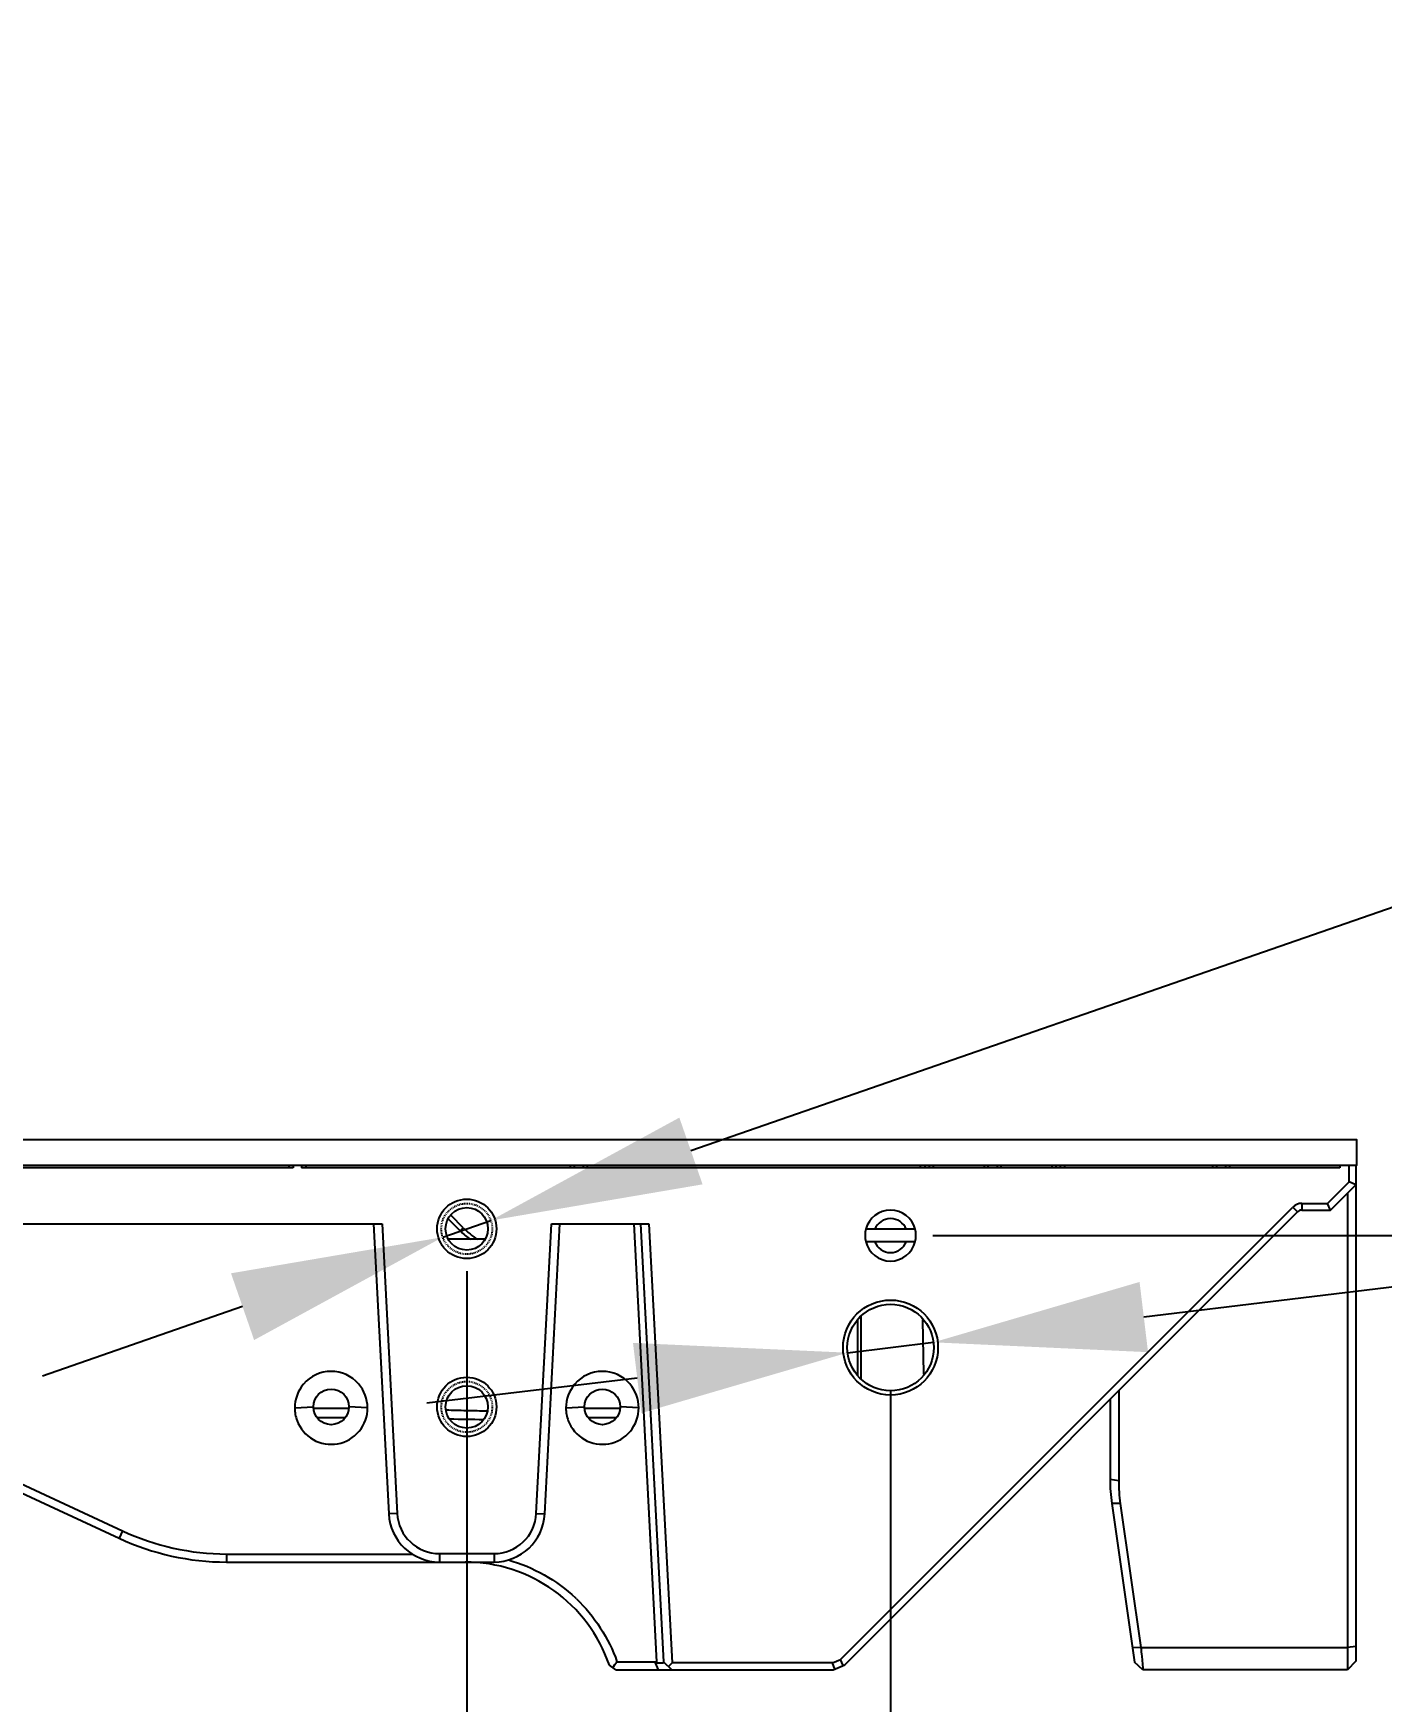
# Model space of a CAD drawing. Header units: millimetres. Extents: x -1070 to 42146, y 1440 to 12921.
# Drawn here: x 5955.6 to 6114.7, y 2554.3 to 2751.1 of the extents above; entities that cross this region are included whole.
import ezdxf

# ---------------------------------------------------------------- set-up
doc = ezdxf.new("R2010")
doc.units = ezdxf.units.MM
doc.linetypes.add('HIDDEN', pattern=[0.2, 0.1, -0.1])
for name, color, linetype in [('DIM', 4, 'Continuous'), ('DW-PLUS-XIANGTI实线CONTINUOUS', 7, 'Continuous'), ('DW-PLUS-XIANGTI隐藏线HIDDEN', 7, 'Continuous'), ('HOLDER-001实线CONTINUOUS', 7, 'Continuous')]:
    doc.layers.add(name, color=color, linetype=linetype)
doc.styles.get("Standard").update_dxf_attribs({"font": 'arial.ttf'})
doc.dimstyles.new('ISO-200', dxfattribs={"dimtxt": 30, "dimasz": 25, "dimexe": 1.25, "dimexo": 5, "dimgap": 5, "dimtad": 1, "dimtoh": 1, "dimdec": 1, "dimdsep": 46, "dimtxsty": 'Standard', "dimcen": 2.5, "dimadec": 0, "dimazin": 0, "dimtfac": 1, "dimtdec": 1, "dimtmove": 0, "dimatfit": 3, "dimfxl": 1, "dimarcsym": 0})

# ---------------------------------------------------------------- blocks, each defined once
blk = doc.blocks.new('*D122')
at = {"layer": 'Defpoints', "color": 0, "transparency": 16777216}
for p in [(5716.76, 2610.11), (6006.76, 2610.11), (6006.76, 2488.45)]:
    blk.add_point(p, dxfattribs=at)
at = {"layer": 'DIM', "color": 0, "lineweight": -2, "transparency": 16777216}
for p, q in [((5716.76, 2605.11), (5716.76, 2487.2)), ((6006.76, 2605.11), (6006.76, 2487.2)), ((5741.76, 2488.45), (5981.76, 2488.45))]:
    blk.add_line(p, q, dxfattribs=at)
at = {"layer": 'DIM', "color": 0, "transparency": 16777216}
for points in [[(5741.76, 2492.61), (5741.76, 2484.28), (5716.76, 2488.45)], [(5981.76, 2492.61), (5981.76, 2484.28), (6006.76, 2488.45)]]:
    blk.add_solid(points, dxfattribs=at)
at = {"layer": 'DIM', "color": 0, "lineweight": -3, "transparency": 16777216, "insert": (5860.79, 2512.87), "char_height": 30, "attachment_point": 5}
blk.add_mtext('290 [11 3/8"]', dxfattribs=at)
blk = doc.blocks.new('*D123')
at = {"layer": 'Defpoints', "color": 0, "transparency": 16777216}
for p in [(5666.76, 2596.11), (6056.76, 2596.11), (6056.76, 2420.24)]:
    blk.add_point(p, dxfattribs=at)
at = {"layer": 'DIM', "color": 0, "lineweight": -2, "transparency": 16777216}
for p, q in [((5666.76, 2591.11), (5666.76, 2418.99)), ((6056.76, 2591.11), (6056.76, 2418.99)), ((5691.76, 2420.24), (6031.76, 2420.24))]:
    blk.add_line(p, q, dxfattribs=at)
at = {"layer": 'DIM', "color": 0, "transparency": 16777216}
for points in [[(5691.76, 2424.41), (5691.76, 2416.08), (5666.76, 2420.24)], [(6031.76, 2424.41), (6031.76, 2416.08), (6056.76, 2420.24)]]:
    blk.add_solid(points, dxfattribs=at)
at = {"layer": 'DIM', "color": 0, "lineweight": -3, "transparency": 16777216, "insert": (5855.47, 2444.66), "char_height": 30, "attachment_point": 5}
blk.add_mtext('390 [1\'-3 3/8"]', dxfattribs=at)
blk = doc.blocks.new('*D126')
at = {"layer": 'Defpoints', "color": 0, "transparency": 16777216}
for p in [(6009.59, 2611.09), (6003.92, 2609.12)]:
    blk.add_point(p, dxfattribs=at)
at = {"layer": 'DIM', "color": 0, "lineweight": -2, "transparency": 16777216}
for p, q in [((6257.03, 2696.97), (6033.21, 2619.29)), ((6702.03, 2696.97), (6257.03, 2696.97)), ((6003.92, 2609.12), (6009.59, 2611.09)), ((5980.3, 2600.93), (5956.69, 2592.73))]:
    blk.add_line(p, q, dxfattribs=at)
at = {"layer": 'DIM', "color": 0, "transparency": 16777216}
for points in [[(6031.84, 2623.22), (6034.58, 2615.35), (6009.59, 2611.09)], [(5978.94, 2604.86), (5981.67, 2596.99), (6003.92, 2609.12)]]:
    blk.add_solid(points, dxfattribs=at)
at = {"layer": 'DIM', "color": 0, "lineweight": -3, "transparency": 16777216, "insert": (6482.03, 2721.97), "char_height": 30, "attachment_point": 5}
blk.add_mtext('{\\fGulim|b0|i0|c134|p0;4-M6 through hole}', dxfattribs=at)
blk = doc.blocks.new('*D127')
at = {"layer": 'Defpoints', "color": 0, "transparency": 16777216}
for p in [(6051.69, 2595.5), (6061.82, 2596.72)]:
    blk.add_point(p, dxfattribs=at)
at = {"layer": 'DIM', "color": 0, "lineweight": -2, "transparency": 16777216}
for p, q in [((6291.47, 2624.32), (6086.64, 2599.7)), ((6795.04, 2624.32), (6291.47, 2624.32)), ((6051.69, 2595.5), (6061.82, 2596.72)), ((6026.87, 2592.51), (6002.05, 2589.53))]:
    blk.add_line(p, q, dxfattribs=at)
at = {"layer": 'DIM', "color": 0, "transparency": 16777216}
for points in [[(6086.14, 2603.84), (6087.14, 2595.56), (6061.82, 2596.72)], [(6026.37, 2596.65), (6027.37, 2588.38), (6051.69, 2595.5)]]:
    blk.add_solid(points, dxfattribs=at)
at = {"layer": 'DIM', "color": 0, "lineweight": -3, "transparency": 16777216, "insert": (6545.76, 2649.32), "char_height": 30, "attachment_point": 5}
blk.add_mtext('{\\fGulim|b0|i0|c134|p0;2-\\fGulim|b0|i0|c0|p0;%%C\\fGulim|b0|i0|c134|p0;10.2 through hole}', dxfattribs=at)
blk = doc.blocks.new('*D133')
at = {"layer": 'Defpoints', "color": 0, "transparency": 16777216}
for p in [(6111.66, 2617.61), (6286.46, 2617.61), (6056.76, 2609.31)]:
    blk.add_point(p, dxfattribs=at)
at = {"layer": 'DIM', "color": 0, "lineweight": -2, "transparency": 16777216}
for p, q in [((6286.46, 2642.61), (6286.46, 2667.61)), ((6116.66, 2617.61), (6287.71, 2617.61)), ((6286.46, 2617.61), (6286.46, 2609.31)), ((6061.76, 2609.31), (6287.71, 2609.31)), ((6286.46, 2584.31), (6286.46, 2455.12)), ((6286.46, 2455.12), (6119.55, 2455.12))]:
    blk.add_line(p, q, dxfattribs=at)
at = {"layer": 'DIM', "color": 0, "transparency": 16777216}
for points in [[(6282.3, 2642.61), (6290.63, 2642.61), (6286.46, 2617.61)], [(6282.3, 2584.31), (6290.63, 2584.31), (6286.46, 2609.31)]]:
    blk.add_solid(points, dxfattribs=at)
at = {"layer": 'DIM', "color": 0, "lineweight": -3, "transparency": 16777216, "insert": (6200.51, 2479.54), "char_height": 30, "attachment_point": 5}
blk.add_mtext('8.3 [3/8"]', dxfattribs=at)

msp = doc.modelspace()

# ---------------------------------------------------------------- linework, layer by layer
at = {"color": 1, "lineweight": -3}
msp.add_lwpolyline([(5611.757, 2617.607), (6111.757, 2617.607), (6111.757, 2620.607), (5611.757, 2620.607)], close=True, dxfattribs=at)
at = {"layer": 'DW-PLUS-XIANGTI实线CONTINUOUS', "color": 7, "lineweight": -3}
for p, q in [((5986.257, 2617.307), (5863.257, 2617.307)), ((5985.757, 2617.607), (5985.757, 2617.307)), ((5985.757, 2617.607), (5987.757, 2617.607)), ((5986.257, 2617.607), (5986.257, 2617.307)), ((5987.257, 2617.607), (5987.257, 2617.307)), ((6109.757, 2617.307), (5987.257, 2617.307)), ((5987.757, 2617.607), (5987.757, 2617.307)), ((6018.96, 2617.607), (6020.96, 2617.607)), ((6018.96, 2617.607), (6018.96, 2617.307)), ((6019.429, 2617.607), (6019.429, 2617.307)), ((6020.491, 2617.607), (6020.491, 2617.307)), ((6020.96, 2617.607), (6020.96, 2617.307)), ((6060.288, 2617.607), (6061.804, 2617.607)), ((6060.305, 2617.307), (6060.305, 2617.607)), ((6060.804, 2617.607), (6060.804, 2617.307)), ((6061.305, 2617.607), (6061.305, 2617.307)), ((6061.805, 2617.607), (6061.805, 2617.307)), ((6067.788, 2617.607), (6069.788, 2617.607)), ((6067.788, 2617.607), (6067.788, 2617.307)), ((6068.257, 2617.607), (6068.257, 2617.307)), ((6069.319, 2617.607), (6069.319, 2617.307)), ((6069.788, 2617.607), (6069.788, 2617.307)), ((6075.771, 2617.607), (6075.771, 2617.307)), ((6075.772, 2617.607), (6077.288, 2617.607)), ((6076.271, 2617.607), (6076.271, 2617.307)), ((6076.772, 2617.607), (6076.772, 2617.307)), ((6077.271, 2617.607), (6077.271, 2617.307)), ((6094.757, 2617.607), (6096.757, 2617.607)), ((6094.757, 2617.607), (6094.757, 2617.307)), ((6095.225, 2617.607), (6095.225, 2617.307)), ((6096.288, 2617.607), (6096.288, 2617.307)), ((6096.757, 2617.607), (6096.757, 2617.307)), ((6109.757, 2617.607), (6111.657, 2617.607)), ((6109.757, 2617.607), (6109.757, 2617.307)), ((6110.857, 2615.638), (6110.857, 2617.607)), ((6111.657, 2617.607), (6111.657, 2559.107)), ((6108.325, 2613.107), (6110.857, 2615.638)), ((6108.657, 2612.307), (6111.657, 2615.307)), ((6111.657, 2615.307), (6110.857, 2615.638)), ((6105.279, 2613.107), (6108.325, 2613.107)), ((6105.279, 2613.107), (6105.279, 2612.307)), ((6108.657, 2612.307), (6108.325, 2613.107)), ((6110.657, 2614.307), (6110.657, 2558.107)), ((6005.974, 2609.882), (6004.572, 2611.284)), ((6006.328, 2610.236), (6004.899, 2611.664)), ((6050.858, 2559.307), (6104.218, 2612.668)), ((6051.355, 2558.673), (6104.784, 2612.102)), ((6104.218, 2612.668), (6104.784, 2612.102)), ((6105.279, 2612.307), (6108.657, 2612.307)), ((5874.255, 2610.707), (5996.758, 2610.707)), ((5995.757, 2610.707), (5997.55, 2576.493)), ((5996.758, 2610.707), (5998.548, 2576.545)), ((6004.578, 2608.907), (6008.935, 2608.907)), ((6005.974, 2609.882), (6006.328, 2610.236)), ((6014.965, 2576.545), (6016.755, 2610.707)), ((6015.964, 2576.493), (6017.757, 2610.707)), ((6016.755, 2610.707), (6028.258, 2610.707)), ((6026.456, 2610.707), (6029.163, 2559.055)), ((6027.257, 2610.707), (6029.964, 2559.055)), ((6028.258, 2610.707), (6030.973, 2558.907)), ((6052.915, 2592.753), (6052.915, 2599.461)), ((6053.257, 2599.784), (6053.257, 2592.43)), ((6060.677, 2592.97), (6060.584, 2599.382)), ((6082.657, 2589.975), (6082.657, 2580.528)), ((6083.675, 2590.993), (6083.675, 2580.395)), ((5986.457, 2588.992), (5988.657, 2589.107)), ((5992.857, 2588.899), (5988.657, 2588.899)), ((5992.402, 2587.829), (5989.114, 2587.829)), ((5995.056, 2588.992), (5992.856, 2589.107)), ((6018.457, 2588.992), (6020.657, 2589.107)), ((6024.857, 2588.899), (6020.657, 2588.899)), ((6024.403, 2587.83), (6021.113, 2587.83)), ((6027.056, 2588.992), (6024.856, 2589.107)), ((5953.123, 2579.496), (5965.729, 2573.618)), ((5953.545, 2580.35), (5966.152, 2574.472)), ((6083.675, 2580.395), (6082.657, 2580.528)), ((6083.866, 2577.711), (6082.858, 2577.7)), ((6082.858, 2577.7), (6085.532, 2558.982)), ((6083.866, 2577.711), (6086.294, 2560.715)), ((5998.548, 2576.545), (5997.55, 2576.493)), ((6014.965, 2576.545), (6015.964, 2576.493)), ((5966.152, 2574.472), (5965.729, 2573.618)), ((5978.408, 2571.755), (6000.305, 2571.755)), ((5978.408, 2571.755), (5978.408, 2570.807)), ((6003.542, 2571.807), (6009.972, 2571.807)), ((6003.542, 2571.807), (6003.542, 2570.807)), ((6009.972, 2571.807), (6009.972, 2570.807)), ((5978.408, 2570.807), (6009.972, 2570.807)), ((6086.294, 2560.715), (6085.286, 2560.704)), ((6086.294, 2560.715), (6110.657, 2560.715)), ((6111.657, 2560.846), (6110.657, 2560.715)), ((6024.338, 2558.107), (6023.581, 2558.647)), ((6024.338, 2558.107), (6049.989, 2558.107)), ((6024.48, 2559.055), (6029.163, 2559.055)), ((6029.163, 2559.055), (6029.02, 2558.905)), ((6029.02, 2558.905), (6029.964, 2558.905)), ((6029.395, 2558.107), (6029.02, 2558.905)), ((6029.964, 2559.055), (6030.962, 2558.107)), ((6030.973, 2558.907), (6030.568, 2558.481)), ((6049.892, 2558.907), (6030.973, 2558.907)), ((6049.892, 2558.907), (6050.858, 2559.307)), ((6050.189, 2558.19), (6049.892, 2558.907)), ((6049.989, 2558.107), (6051.355, 2558.673)), ((6051.155, 2558.59), (6050.858, 2559.307)), ((6086.54, 2558.107), (6085.532, 2558.982)), ((6086.39, 2559.695), (6086.522, 2558.297)), ((6086.522, 2558.297), (6086.54, 2558.107)), ((6110.657, 2558.107), (6086.54, 2558.107)), ((6111.657, 2559.107), (6110.657, 2558.107))]:
    msp.add_line(p, q, dxfattribs=at)
for centre, radius in [((6006.757, 2610.107), 3.5), ((6006.757, 2610.107), 2.5), ((6056.757, 2596.107), 5.6), ((6056.757, 2596.107), 5.1), ((5990.757, 2589.107), 2.1), ((6006.757, 2589.107), 3.5), ((6006.757, 2589.107), 2.5), ((6022.757, 2589.107), 2.1)]:
    msp.add_circle(centre, radius, dxfattribs=at)
for centre, radius, start, end in [((6105.279, 2611.607), 1.5, 90, 135), ((6105.279, 2611.607), 0.7, 90, 135), ((6013.399, 2617.307), 10.5, 225, 233.77659), ((6013.399, 2617.307), 10, 225, 237.54352), ((5990.758, 2588.993), 4.299, 41.21359, 139.347), ((6022.758, 2588.993), 4.299, 41.21359, 139.347), ((6011.825, 2813.53), 224.901, 268.09718, 268.38139), ((6010.801, 2821.617), 233.997, 268.51915, 269.49023), ((6011.294, 2793.831), 205.195, 268.37417, 269.07192), ((6010.836, 2766.302), 177.662, 269.076, 269.45875), ((6102.657, 2580.528), 20, 180, 188.1301), ((6102.633, 2580.392), 18.957, 179.98857, 184.05926), ((6102.601, 2580.39), 18.925, 184.06274, 188.13946), ((6003.542, 2576.807), 6, 183, 270), ((6003.542, 2576.807), 5, 183, 270), ((6009.972, 2576.807), 5, 270, 357), ((6009.972, 2576.807), 6, 270, 357), ((5978.408, 2600.807), 30, 245, 270), ((6006.555, 2552.807), 18, 18.93335, 90), ((6006.697, 2552.926), 18.778, 46.21253, 46.67879), ((5972.354, 2595.979), 63.879, 323.92139, 324.68727)]:
    msp.add_arc(centre, radius, start, end, dxfattribs=at)
for points in [[(5987.496, 2591.793), (5986.847, 2591.037), (5986.457, 2589.988), (5986.457, 2588.992)], [(5995.057, 2588.992), (5995.055, 2590.001), (5994.656, 2591.066), (5993.992, 2591.825)], [(6019.496, 2591.793), (6018.847, 2591.037), (6018.457, 2589.988), (6018.457, 2588.992)], [(6027.057, 2588.992), (6027.055, 2590.001), (6026.656, 2591.066), (6025.992, 2591.825)], [(5986.457, 2588.992), (5986.457, 2588.48), (5986.552, 2587.96), (5986.732, 2587.48)], [(6018.457, 2588.992), (6018.457, 2588.48), (6018.552, 2587.96), (6018.732, 2587.48)], [(5966.152, 2574.473), (5969.945, 2572.706), (5974.223, 2571.756), (5978.408, 2571.756)], [(6011.671, 2571.052), (6014.587, 2570.236), (6017.378, 2568.665), (6019.58, 2566.587)], [(6019.69, 2566.481), (6021.818, 2564.444), (6023.503, 2561.834), (6024.48, 2559.055)], [(6086.294, 2560.715), (6086.327, 2560.375), (6086.358, 2560.035), (6086.39, 2559.695)]]:
    msp.add_open_spline(points, degree=3, dxfattribs=at)
for points in [[(5986.732, 2587.48), (5987.074, 2586.565), (5988.46, 2584.929), (5991.589, 2584.41), (5994.334, 2585.997), (5995.056, 2588.015), (5995.057, 2588.992)], [(6018.732, 2587.48), (6019.074, 2586.565), (6020.46, 2584.929), (6023.589, 2584.41), (6026.334, 2585.997), (6027.056, 2588.015), (6027.057, 2588.992)]]:
    msp.add_open_spline(points, degree=3, knots=[0, 0, 0, 0, 0.2499878, 0.5000277, 0.7500708, 1, 1, 1, 1], dxfattribs=at)
at = {"layer": 'DW-PLUS-XIANGTI隐藏线HIDDEN', "color": 5, "linetype": 'HIDDEN', "lineweight": -3}
for centre in [(6006.757, 2610.107), (6006.757, 2589.107)]:
    msp.add_circle(centre, 3, dxfattribs=at)
at = {"layer": 'HOLDER-001实线CONTINUOUS', "color": 7, "lineweight": -3}
for p, q in [((6059.661, 2610.057), (6053.852, 2610.057)), ((6053.84, 2608.607), (6059.674, 2608.607))]:
    msp.add_line(p, q, dxfattribs=at)
for radius, start, end in [(3, 14.47793, 165.52236), (2, 22.02504, 157.97562), (3, 165.52249, 193.4934), (3, 346.5066, 14.47751), (3, 193.49381, 346.50646), (2, 200.48802, 339.51259)]:
    msp.add_arc((6056.757, 2609.307), radius, start, end, dxfattribs=at)

# ---------------------------------------------------------------- dimensions: what is measured, and where the dimension line sits
at = {"layer": 'DIM', "color": 7, "lineweight": -3}
for p1, p2, text, picture, middle in [((6003.923, 2609.123), (6009.591, 2611.091), '{\\fGulim|b0|i0|c134|p0;4-M6 through hole}', '*D126', (6482.035, 2696.97)), ((6051.693, 2595.498), (6061.82, 2596.716), '{\\fGulim|b0|i0|c134|p0;2-\\fGulim|b0|i0|c0|p0;%%C\\fGulim|b0|i0|c134|p0;10.2 through hole}', '*D127', (6291.472, 2624.322))]:
    dim = msp.add_diameter_dim_2p(p1=p1, p2=p2, text=text, dimstyle='ISO-200', dxfattribs=at)
    dim.commit()
    dim.dimension.update_dxf_attribs({"geometry": picture, "text_midpoint": middle, "dimtype": 163})
dim = msp.add_linear_dim(base=(6286.464, 2617.607), p1=(6056.757, 2609.307), p2=(6111.657, 2617.607), angle=90, dimstyle='ISO-200', dxfattribs=at)
dim.commit()
dim.dimension.update_dxf_attribs({"geometry": '*D133', "text_midpoint": (6200.509, 2455.116), "dimtype": 160})
for base, p1, p2, picture, middle in [((6006.757, 2488.448), (5716.757, 2610.107), (6006.757, 2610.107), '*D122', (5860.786, 2488.448)), ((6056.757, 2420.244), (5666.757, 2596.107), (6056.757, 2596.107), '*D123', (5855.467, 2420.244))]:
    dim = msp.add_linear_dim(base=base, p1=p1, p2=p2, dimstyle='ISO-200', dxfattribs=at)
    dim.commit()
    dim.dimension.update_dxf_attribs({"geometry": picture, "text_midpoint": middle, "dimtype": 160})

doc.saveas('drawing.dxf')
